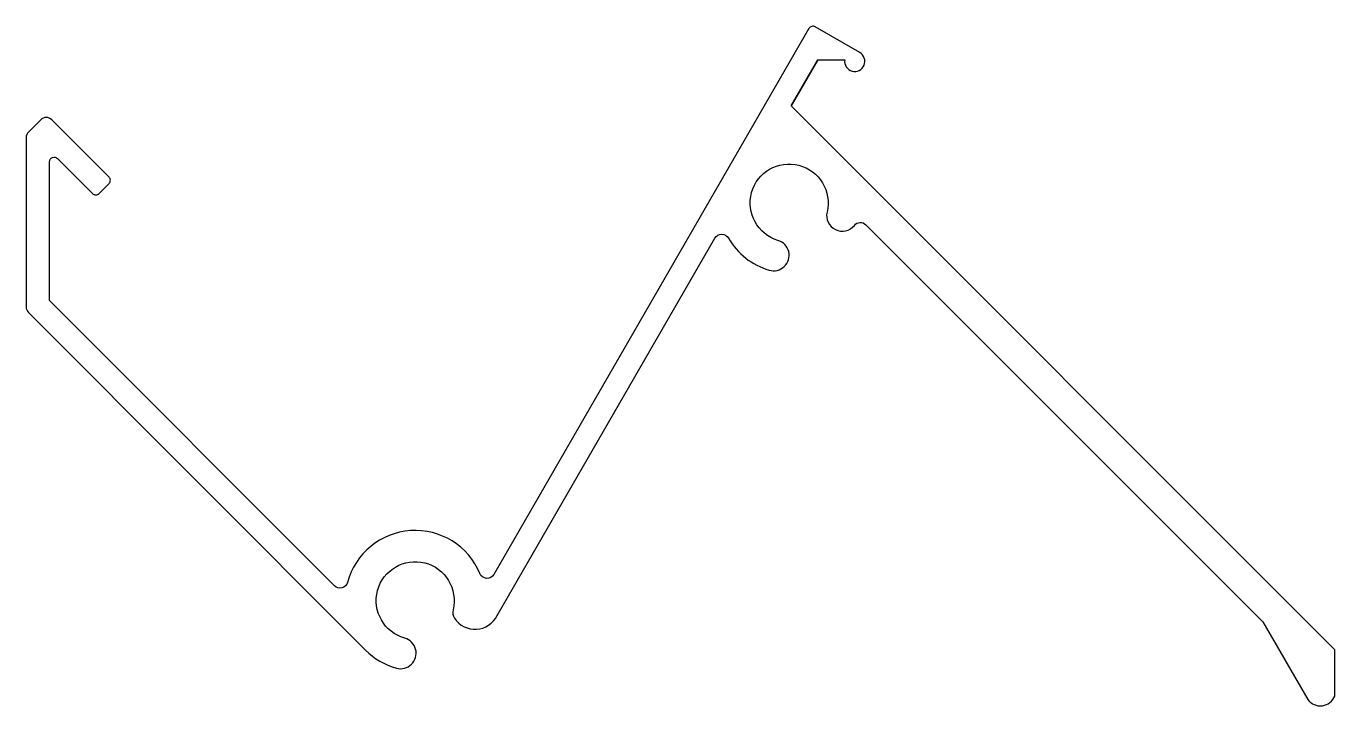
# Model space of a CAD drawing. Extents: x 112.7 to 196.7, y 197.7 to 241.3.
import ezdxf

# ---------------------------------------------------------------- set-up
doc = ezdxf.new("R2010")
doc.units = 0
doc.layers.get('0').update_dxf_attribs({"linetype": 'CONTINUOUS'})

msp = doc.modelspace()

# ---------------------------------------------------------------- linework, layer by layer
msp.add_lwpolyline([(116.942, 230.543, 0.414214), (117.366, 230.543), (118.002, 231.179, 0.414214), (118.002, 231.603), (114.33, 235.275, 0.414214), (113.623, 235.275), (112.83, 234.482, 0.198912), (112.684, 234.129), (112.684, 223.269, 0.19871), (112.83, 222.915), (134.469, 201.242, 0.129256), (136.445, 200.087, 1), (136.982, 202.014, -2.353862), (140.085, 203.838, 0.207334), (140.18, 203.289, 0.580752), (142.909, 203.462), (156.893, 227.685, -0.57735), (157.76, 227.685, 0.191658), (160.371, 225.623, 1), (160.942, 227.539, -2.321888), (164.089, 229.356, 0.8008), (165.842, 228.499, -0.447073), (166.586, 228.541), (192.073, 203.054), (194.955, 198.072, 0.585062), (196.684, 198.3), (196.684, 201.272), (161.79, 236.166), (163.493, 239.116), (161.79, 236.166), (163.493, 239.116), (165.223, 239.116, 1.877094), (166.192, 239.59), (163.334, 241.24, 0.414214), (162.924, 241.13), (142.7, 206.101, -0.620677), (141.805, 206.158, 0.715027), (133.308, 205.59, -0.57735), (132.471, 205.366), (114.184, 223.682), (114.184, 223.679), (114.184, 232.576, -0.668179), (114.696, 232.788)], format="xyb", close=True)

doc.saveas('drawing.dxf')
